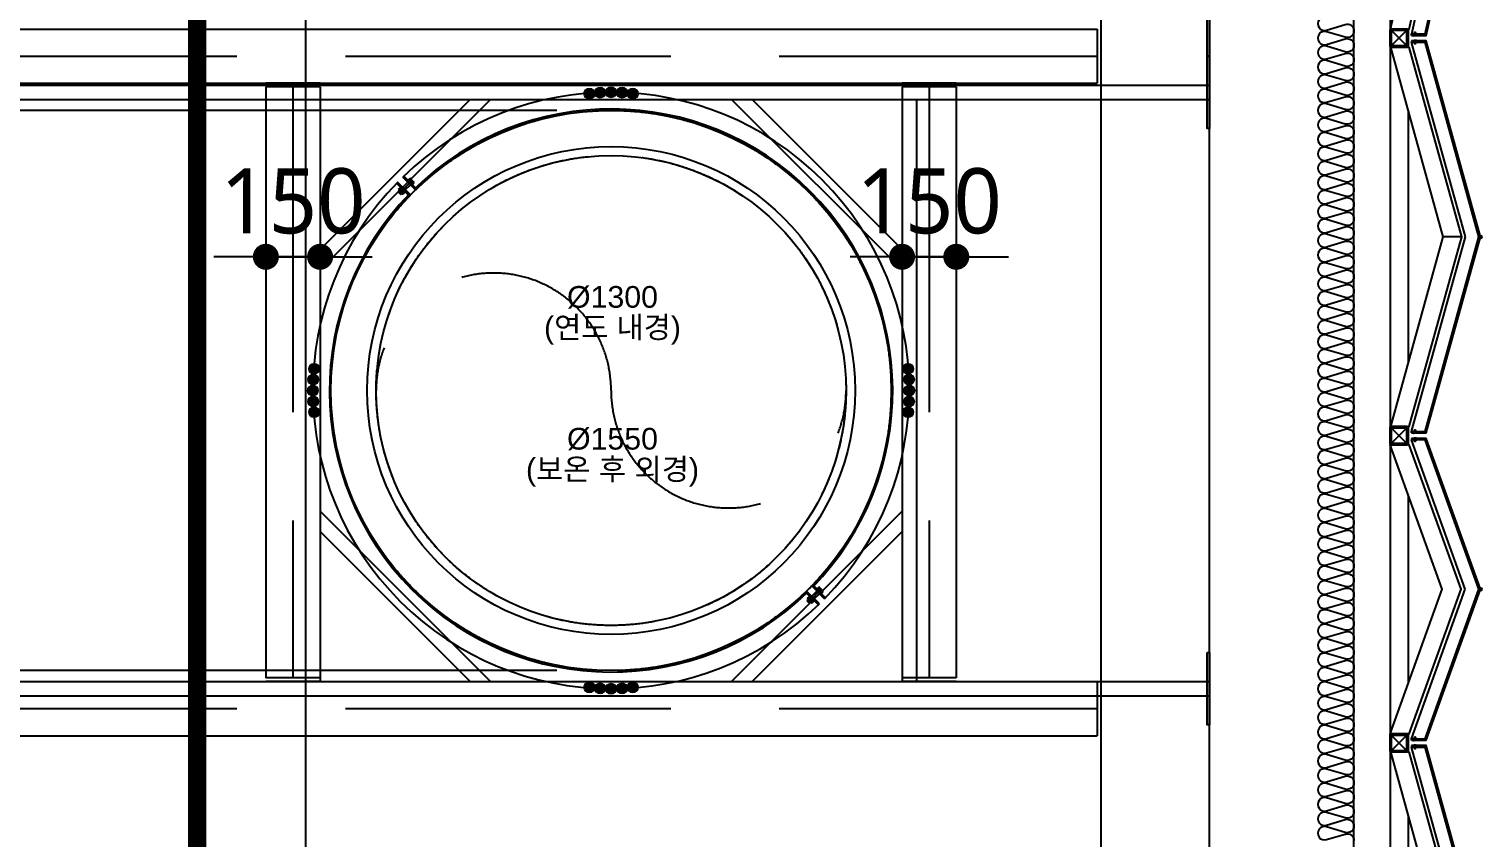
# Model space of a CAD drawing. Header units: millimetres. Extents: x -95754 to 177808, y 34455 to 149960.
# Drawn here: x 173788 to 177808, y 130792 to 133030 of the extents above; entities that cross this region are included whole.
import ezdxf

# ---------------------------------------------------------------- set-up
doc = ezdxf.new("R2010")
doc.units = ezdxf.units.MM
doc.header["$LTSCALE"] = 300
for name, pattern in [('H1', [1.5, 1, -0.5]), ('HID', [2.8, 1.8, -1]), ('PASUN2', [3, 2, -1]), ('xs-1f_plan$0$HID', [4, 3, -1])]:
    doc.linetypes.add(name, pattern=pattern)
doc.layers.get('Defpoints').update_dxf_attribs({"color": 151})
for name, color, linetype in [('6FIN', 6, 'Continuous'), ('A-ELE', 7, 'Continuous'), ('A-ETC-전기', 253, 'H1'), ('A-하지철물', 55, 'Continuous'), ('alucobond', 4, 'Continuous'), ('ISL', 251, 'Continuous'), ('mold', 4, 'Continuous'), ('S-STEEL', 7, 'Continuous'), ('SHEET', 6, 'Continuous'), ('xs-1f_plan$0$8', 8, 'Continuous'), ('xs-1f_plan$0$xref', 7, 'Continuous')]:
    doc.layers.add(name, color=color, linetype=linetype)
doc.layers.add('A-ETC-전기 NOPLOT', color=163, linetype='Continuous', plot=False)
doc.styles.add('Arial_10_2', font='arial.ttf', dxfattribs={"height": 120})
doc.styles.add('Gtx', font='')
doc.styles.add('xs-1f_plan$0$Gdim', font='malgun.ttf')
doc.styles.get('Gtx').set_extended_font_data('Dotum')
doc.dimstyles.new('Gdim300', dxfattribs={"dimscale": 300, "dimtxt": 3, "dimasz": 6, "dimexe": 1.5, "dimexo": 2, "dimgap": 1, "dimtad": 1, "dimdec": 0, "dimzin": 0, "dimdsep": 46, "dimlunit": 6, "dimtxsty": 'Gtx', "dimblk": 'DOTSMALL', "dimblk1": 'DOTSMALL', "dimblk2": 'DOTSMALL', "dimcen": 1.5, "dimdle": 1.5, "dimclrd": 1, "dimclre": 1, "dimclrt": 256, "dimazin": 0, "dimtfac": 1, "dimtdec": 0, "dimtix": 1, "dimtmove": 2, "dimatfit": 3, "dimldrblk": 'DOTSMALL', "dimfxl": 1, "dimtolj": 1, "dimtzin": 0, "dimlwd": -1, "dimlwe": -1, "dimarcsym": 0})
doc.dimstyles.new('xs-1f_plan$0$Gdim200', dxfattribs={"dimscale": 200, "dimtxt": 3, "dimasz": 1.2, "dimexe": 2, "dimexo": 3, "dimgap": 1, "dimtad": 1, "dimdsep": 46, "dimlunit": 6, "dimtxsty": 'xs-1f_plan$0$Gdim', "dimblk1": 'xs-1f_plan$0$_CIDOT', "dimblk2": 'xs-1f_plan$0$_CIDOT', "dimsah": 1, "dimcen": 2.5, "dimdle": 2, "dimclrd": 1, "dimclre": 1, "dimclrt": 3, "dimazin": 2, "dimtfac": 1, "dimtix": 1, "dimtmove": 2, "dimatfit": 3, "dimldrblk": 'xs-1f_plan$0$_CIDOT', "dimfxl": 2, "dimtolj": 1, "dimtzin": 0, "dimarcsym": 0})

# ---------------------------------------------------------------- blocks, each defined once
blk = doc.blocks.new('EX-1350')
at = {"layer": '6FIN', "elevation": 0}
for points in [[(3.2, 204.1), (46.8, 204.1, 0.414214), (50, 207.3), (50, 250.9, 0.414214), (46.8, 254.1), (3.2, 254.1, 0.414214), (0, 250.9), (0, 207.3, 0.414214)], [(1396.8, 204.1), (1353.2, 204.1, -0.414214), (1350, 207.3), (1350, 250.9, -0.414214), (1353.2, 254.1), (1396.8, 254.1, -0.414214), (1400, 250.9), (1400, 207.3, -0.414214)]]:
    blk.add_lwpolyline(points, format="xyb", close=True, dxfattribs=at)
at = {"layer": 'A-하지철물'}
for p, q in [((1350, 254.1), (50, 254.1)), ((1133.9, 204.1), (266.1, 204.1))]:
    blk.add_line(p, q, dxfattribs=at)
at = {"layer": 'A-하지철물', "elevation": 0}
for points in [[(49.7, 252.7), (700, 106.6), (1350.3, 252.7)], [(50, 254.1), (50, 201.4), (700, 55.3), (1350, 201.4), (1350, 254.1)]]:
    blk.add_lwpolyline(points, dxfattribs=at)
at = {"layer": 'A-하지철물'}
blk.add_circle((700, 4.1), 4.07, dxfattribs=at)
at = {"layer": 'alucobond', "color": 251, "linetype": 'HID', "ltscale": 10}
for p, q in [((30.2, 185.1), (41.5, 185.1)), ((31.5, 182.4), (31.5, 187.8)), ((31.5, 186.6), (39.5, 186.6)), ((31.5, 183.6), (39.5, 183.6)), ((32, 189.3), (32.5, 189.3)), ((32, 180.9), (32.5, 180.9)), ((32.5, 180.9), (32.5, 189.3)), ((38, 182.7), (38, 187.4)), ((39.5, 182.7), (39.5, 187.4)), ((1369.8, 185.1), (1358.5, 185.1)), ((1360.5, 182.7), (1360.5, 187.4)), ((1368.5, 186.6), (1360.5, 186.6)), ((1368.5, 183.6), (1360.5, 183.6)), ((1362, 182.7), (1362, 187.4)), ((1367.5, 180.9), (1367.5, 189.3)), ((1368, 189.3), (1367.5, 189.3)), ((1368, 180.9), (1367.5, 180.9)), ((1368.5, 182.4), (1368.5, 187.8))]:
    blk.add_line(p, q, dxfattribs=at)
at = {"layer": 'alucobond'}
for p, q in [((32.5, 195.1), (36.5, 195.1)), ((1367.5, 195.1), (1363.5, 195.1))]:
    blk.add_line(p, q, dxfattribs=at)
at = {"layer": 'alucobond', "color": 251, "linetype": 'HID', "ltscale": 10, "elevation": 0}
for points in [[(32, 189.3), (31.5, 187.8)], [(32, 180.9), (31.5, 182.4)], [(36.5, 194.2), (700, 45.1), (1363.5, 194.2)], [(1368, 189.3), (1368.5, 187.8)], [(1368, 180.9), (1368.5, 182.4)]]:
    blk.add_lwpolyline(points, dxfattribs=at)
at = {"layer": 'alucobond', "elevation": 0}
for points in [[(32.5, 195.1), (32.5, 154.1), (700, 4.1), (1367.5, 154.1), (1367.5, 195.1)], [(36.5, 195.1), (36.5, 157.3), (700, 8.2), (1363.5, 157.3), (1363.5, 195.1)]]:
    blk.add_lwpolyline(points, dxfattribs=at)
at = {"layer": 'alucobond', "color": 251, "linetype": 'HID', "ltscale": 10, "elevation": 0}
for points in [[(39.5, 186.6, -0.666667), (39.5, 183.6, -1.5)], [(1360.5, 186.6, 0.666667), (1360.5, 183.6, 1.5)]]:
    blk.add_lwpolyline(points, format="xyb", dxfattribs=at)
at = {"layer": 'alucobond', "color": 251, "linetype": 'HID', "ltscale": 10}
for centre, start, end in [((38.7, 187.4), 0, 180), ((38.7, 182.7), 180, 0), ((1361.3, 187.4), 0, 180), ((1361.3, 182.7), 180, 0)]:
    blk.add_arc(centre, 0.75, start, end, dxfattribs=at)
at = {"layer": 'mold', "color": 4, "elevation": 0}
for points in [[(25, 204.1), (25, 202.6)], [(1375, 204.1), (1375, 202.6)]]:
    blk.add_lwpolyline(points, dxfattribs=at)
at = {"layer": 'SHEET', "color": 8}
for p, q in [((46.8, 250.9), (3.2, 207.3)), ((3.2, 250.9), (46.8, 207.3)), ((1353.2, 250.9), (1396.8, 207.3)), ((1396.8, 250.9), (1353.2, 207.3))]:
    blk.add_line(p, q, dxfattribs=at)
at = {"layer": 'SHEET', "color": 8, "elevation": 0}
for points in [[(3.2, 207.3), (46.8, 207.3), (46.8, 250.9), (3.2, 250.9)], [(1396.8, 207.3), (1353.2, 207.3), (1353.2, 250.9), (1396.8, 250.9)]]:
    blk.add_lwpolyline(points, close=True, dxfattribs=at)
blk = doc.blocks.new('EX-1100')
at = {"layer": '6FIN', "elevation": 0}
for points in [[(3.2, 204.1), (46.8, 204.1, 0.414214), (50, 207.3), (50, 250.9, 0.414214), (46.8, 254.1), (3.2, 254.1, 0.414214), (0, 250.9), (0, 207.3, 0.414214)], [(1146.8, 204.1), (1103.2, 204.1, -0.414214), (1100, 207.3), (1100, 250.9, -0.414214), (1103.2, 254.1), (1146.8, 254.1, -0.414214), (1150, 250.9), (1150, 207.3, -0.414214)]]:
    blk.add_lwpolyline(points, format="xyb", close=True, dxfattribs=at)
at = {"layer": 'A-하지철물'}
for p, q in [((1100, 254.1), (50, 254.1)), ((923.1, 204.1), (226.9, 204.1)), ((575, 55.9), (575, 107.8))]:
    blk.add_line(p, q, dxfattribs=at)
at = {"layer": 'A-하지철물', "elevation": 0}
blk.add_lwpolyline([(1100, 201.1), (1100, 253), (575, 107.8), (50, 253), (50, 201.1), (575, 55.9)], close=True, dxfattribs=at)
at = {"layer": 'A-하지철물'}
blk.add_circle((575, 4.1), 4.07, dxfattribs=at)
at = {"layer": 'alucobond', "color": 251, "linetype": 'HID', "ltscale": 10}
for p, q in [((30.2, 185.1), (41.5, 185.1)), ((31.5, 182.4), (31.5, 187.8)), ((31.5, 186.6), (39.5, 186.6)), ((31.5, 183.6), (39.5, 183.6)), ((32, 189.3), (32.5, 189.3)), ((32, 180.9), (32.5, 180.9)), ((32.5, 180.9), (32.5, 189.3)), ((38, 182.7), (38, 187.4)), ((39.5, 182.7), (39.5, 187.4)), ((1119.8, 185.1), (1108.5, 185.1)), ((1110.5, 182.7), (1110.5, 187.4)), ((1118.5, 186.6), (1110.5, 186.6)), ((1118.5, 183.6), (1110.5, 183.6)), ((1112, 182.7), (1112, 187.4)), ((1117.5, 180.9), (1117.5, 189.3)), ((1118, 189.3), (1117.5, 189.3)), ((1118, 180.9), (1117.5, 180.9)), ((1118.5, 182.4), (1118.5, 187.8))]:
    blk.add_line(p, q, dxfattribs=at)
at = {"layer": 'alucobond'}
for p, q in [((32.5, 195.1), (36.5, 195.1)), ((1117.5, 195.1), (1113.5, 195.1))]:
    blk.add_line(p, q, dxfattribs=at)
at = {"layer": 'alucobond', "color": 251, "linetype": 'HID', "ltscale": 10, "elevation": 0}
for points in [[(32, 189.3), (31.5, 187.8)], [(32, 180.9), (31.5, 182.4)], [(36.5, 194.5), (575, 45.6), (1113.5, 194.5)], [(1118, 189.3), (1118.5, 187.8)], [(1118, 180.9), (1118.5, 182.4)]]:
    blk.add_lwpolyline(points, dxfattribs=at)
at = {"layer": 'alucobond', "elevation": 0}
for points in [[(32.5, 195.1), (32.5, 154.1), (575, 4.1), (1117.5, 154.1), (1117.5, 195.1)], [(36.5, 195.1), (36.5, 157.1), (575, 8.2), (1113.5, 157.1), (1113.5, 195.1)], [(1113.5, 195.1), (1113.5, 157.2)]]:
    blk.add_lwpolyline(points, dxfattribs=at)
at = {"layer": 'alucobond', "color": 251, "linetype": 'HID', "ltscale": 10, "elevation": 0}
for points in [[(39.5, 186.6, -0.666667), (39.5, 183.6, -1.5)], [(1110.5, 186.6, 0.666667), (1110.5, 183.6, 1.5)]]:
    blk.add_lwpolyline(points, format="xyb", dxfattribs=at)
at = {"layer": 'alucobond', "color": 251, "linetype": 'HID', "ltscale": 10}
for centre, start, end in [((38.7, 187.4), 0, 180), ((38.7, 182.7), 180, 0), ((1111.3, 187.4), 0, 180), ((1111.3, 182.7), 180, 0)]:
    blk.add_arc(centre, 0.75, start, end, dxfattribs=at)
at = {"layer": 'mold', "color": 4, "elevation": 0}
for points in [[(25, 204.1), (25, 202.6)], [(1125, 204.1), (1125, 202.6)]]:
    blk.add_lwpolyline(points, dxfattribs=at)
at = {"layer": 'SHEET', "color": 8}
for p, q in [((46.8, 250.9), (3.2, 207.3)), ((3.2, 250.9), (46.8, 207.3)), ((1103.2, 250.9), (1146.8, 207.3)), ((1146.8, 250.9), (1103.2, 207.3))]:
    blk.add_line(p, q, dxfattribs=at)
at = {"layer": 'SHEET', "color": 8, "elevation": 0}
for points in [[(3.2, 207.3), (46.8, 207.3), (46.8, 250.9), (3.2, 250.9)], [(1146.8, 207.3), (1103.2, 207.3), (1103.2, 250.9), (1146.8, 250.9)]]:
    blk.add_lwpolyline(points, close=True, dxfattribs=at)
blk = doc.blocks.new('EX-850-1')
at = {"layer": '6FIN', "elevation": 0}
for points in [[(3.2, 204.1), (46.8, 204.1, 0.414214), (50, 207.3), (50, 250.9, 0.414214), (46.8, 254.1), (3.2, 254.1, 0.414214), (0, 250.9), (0, 207.3, 0.414214)], [(896.8, 204.1), (853.2, 204.1, -0.414214), (850, 207.3), (850, 250.9, -0.414214), (853.2, 254.1), (896.8, 254.1, -0.414214), (900, 250.9), (900, 207.3, -0.414214)]]:
    blk.add_lwpolyline(points, format="xyb", close=True, dxfattribs=at)
at = {"layer": 'A-하지철물'}
for p, q in [((850, 254.1), (50, 254.1)), ((710.9, 204.1), (189.1, 204.1))]:
    blk.add_line(p, q, dxfattribs=at)
at = {"layer": 'A-하지철물', "elevation": 0}
for points in [[(49.9, 254.1), (450, 110.3), (850.1, 254.1)], [(50, 204.1), (50, 200.9), (450, 57.2), (850, 200.9), (850, 204.1)]]:
    blk.add_lwpolyline(points, dxfattribs=at)
at = {"layer": 'A-하지철물'}
blk.add_circle((450, 4.1), 4.07, dxfattribs=at)
at = {"layer": 'alucobond', "color": 251, "linetype": 'HID', "ltscale": 10}
for p, q in [((30.2, 185.1), (41.5, 185.1)), ((31.5, 182.4), (31.5, 187.8)), ((31.5, 186.6), (39.5, 186.6)), ((31.5, 183.6), (39.5, 183.6)), ((32, 189.3), (32.5, 189.3)), ((32, 180.9), (32.5, 180.9)), ((32.5, 180.9), (32.5, 189.3)), ((38, 182.7), (38, 187.4)), ((39.5, 182.7), (39.5, 187.4)), ((869.8, 185.1), (858.5, 185.1)), ((860.5, 182.7), (860.5, 187.4)), ((868.5, 186.6), (860.5, 186.6)), ((868.5, 183.6), (860.5, 183.6)), ((862, 182.7), (862, 187.4)), ((867.5, 180.9), (867.5, 189.3)), ((868, 189.3), (867.5, 189.3)), ((868, 180.9), (867.5, 180.9)), ((868.5, 182.4), (868.5, 187.8))]:
    blk.add_line(p, q, dxfattribs=at)
at = {"layer": 'alucobond'}
for p, q in [((32.5, 195.1), (36.5, 195.1)), ((867.5, 195.1), (863.5, 195.1))]:
    blk.add_line(p, q, dxfattribs=at)
at = {"layer": 'alucobond', "color": 251, "linetype": 'HID', "ltscale": 10}
for points in [[(32, 189.3), (31.5, 187.8)], [(32, 180.9), (31.5, 182.4)], [(868, 189.3), (868.5, 187.8)], [(868, 180.9), (868.5, 182.4)]]:
    blk.add_lwpolyline(points, dxfattribs=at)
at = {"layer": 'alucobond', "elevation": 0}
for points in [[(32.5, 195.1), (32.5, 154.1), (450, 4.1), (867.5, 154.1), (867.5, 195.1)], [(36.5, 195.1), (36.5, 156.9), (450, 8.3), (863.5, 156.9), (863.5, 195.1)]]:
    blk.add_lwpolyline(points, dxfattribs=at)
at = {"layer": 'alucobond', "color": 251, "linetype": 'HID', "ltscale": 10, "elevation": 0}
blk.add_lwpolyline([(36.5, 195.1), (450, 46.6), (863.5, 195.1)], dxfattribs=at)
at = {"layer": 'alucobond', "color": 251, "linetype": 'HID', "ltscale": 10}
for points in [[(39.5, 186.6, -0.666667), (39.5, 183.6, -1.5)], [(860.5, 186.6, 0.666667), (860.5, 183.6, 1.5)]]:
    blk.add_lwpolyline(points, format="xyb", dxfattribs=at)
for centre, start, end in [((38.7, 187.4), 0, 180), ((38.7, 182.7), 180, 0), ((861.3, 187.4), 0, 180), ((861.3, 182.7), 180, 0)]:
    blk.add_arc(centre, 0.75, start, end, dxfattribs=at)
at = {"layer": 'mold', "color": 4}
for points in [[(25, 204.1), (25, 202.6)], [(875, 204.1), (875, 202.6)]]:
    blk.add_lwpolyline(points, dxfattribs=at)
at = {"layer": 'SHEET', "color": 8}
for p, q in [((46.8, 250.9), (3.2, 207.3)), ((3.2, 250.9), (46.8, 207.3)), ((853.2, 250.9), (896.8, 207.3)), ((896.8, 250.9), (853.2, 207.3))]:
    blk.add_line(p, q, dxfattribs=at)
at = {"layer": 'SHEET', "color": 8, "elevation": 0}
for points in [[(3.2, 207.3), (46.8, 207.3), (46.8, 250.9), (3.2, 250.9)], [(896.8, 207.3), (853.2, 207.3), (853.2, 250.9), (896.8, 250.9)]]:
    blk.add_lwpolyline(points, close=True, dxfattribs=at)
blk = doc.blocks.new('_DotSmall')
at = {"color": 0, "linetype": 'ByBlock', "const_width": 0.5}
blk.add_lwpolyline([(-0.0625, 0, 1), (0.0625, 0, 1)], format="xyb", close=True, dxfattribs=at)
blk = doc.blocks.new('*D2641')
at = {"layer": 'A-ETC-전기 NOPLOT', "color": 1, "transparency": 16777216}
for p, q in [((1207609.4, -81613.9), (1207609.4, -81463.9)), ((1209533.1, -81613.9), (1207459.4, -81613.9)), ((1207609.4, -81613.9), (1207609.4, -81913.9)), ((1209533.1, -81913.9), (1207459.4, -81913.9)), ((1207609.4, -81913.9), (1207609.4, -82063.9))]:
    blk.add_line(p, q, dxfattribs=at)
at = {"layer": 'Defpoints', "color": 0, "transparency": 16777216}
for p in [(1209683.1, -81613.9), (1207609.4, -81913.9), (1209683.1, -81913.9)]:
    blk.add_point(p, dxfattribs=at)
at = {"layer": 'A-ETC-전기 NOPLOT', "color": 1, "transparency": 16777216, "xscale": 150, "yscale": 150, "zscale": 150}
for p, rotation in [((1207609.4, -81613.9), 270), ((1207609.4, -81913.9), 90)]:
    blk.add_blockref('_DotSmall', p, dxfattribs=dict(at, rotation=rotation))
at = {"layer": 'A-ETC-전기 NOPLOT', "transparency": 16777216, "insert": (1207459.3, -81763.9), "char_height": 150, "attachment_point": 5, "rotation": 90, "style": 'Gtx'}
blk.add_mtext('\\A1;300', dxfattribs=at)
blk = doc.blocks.new('*D2642')
at = {"layer": 'A-ETC-전기 NOPLOT', "color": 1, "transparency": 16777216}
for p, q in [((1207609.4, -83313.9), (1207609.4, -84413.9)), ((1209533.1, -83463.9), (1207459.4, -83463.9)), ((1209533.1, -84263.9), (1207459.4, -84263.9))]:
    blk.add_line(p, q, dxfattribs=at)
at = {"layer": 'Defpoints', "color": 0, "transparency": 16777216}
for p in [(1209683.1, -83463.9), (1207609.4, -84263.9), (1209683.1, -84263.9)]:
    blk.add_point(p, dxfattribs=at)
at = {"layer": 'A-ETC-전기 NOPLOT', "color": 1, "transparency": 16777216, "xscale": 150, "yscale": 150, "zscale": 150}
for p, rotation in [((1207609.4, -83463.9), 90), ((1207609.4, -84263.9), 270)]:
    blk.add_blockref('_DotSmall', p, dxfattribs=dict(at, rotation=rotation))
at = {"layer": 'A-ETC-전기 NOPLOT', "transparency": 16777216, "insert": (1207459.3, -83863.9), "char_height": 150, "attachment_point": 5, "rotation": 90, "style": 'Gtx'}
blk.add_mtext('\\A1;800', dxfattribs=at)
blk = doc.blocks.new('xs-1f_plan$0$_CIDOT')
at = {"color": 0, "linetype": 'ByBlock'}
blk.add_line((2, 0), (-1, 0), dxfattribs=at)
at = {"color": 0, "linetype": 'ByBlock', "const_width": 0.5}
blk.add_lwpolyline([(-0.25, 0, 1), (0.25, 0, 1)], format="xyb", close=True, dxfattribs=at)
blk = doc.blocks.new('*D2357')
at = {"layer": 'Defpoints', "color": 155, "lineweight": -2, "transparency": 16777216}
for p, q in [((-2538.8, 297), (-2538.8, 369)), ((-2838.8, 225), (-2418.8, 225)), ((-2538.8, 75), (-2538.8, 225)), ((-2838.8, 75), (-2418.8, 75)), ((-2538.8, 3), (-2538.8, -69))]:
    blk.add_line(p, q, dxfattribs=at)
at = {"layer": 'Defpoints', "color": 0, "transparency": 16777216}
for p in [(-3018.8, 225), (-2538.8, 225), (-3018.8, 75)]:
    blk.add_point(p, dxfattribs=at)
at = {"layer": 'Defpoints', "color": 155, "lineweight": -2, "transparency": 16777216, "xscale": 71.99999999999994, "yscale": 71.99999999999994, "zscale": 71.99999999999994}
for p, rotation in [((-2538.8, 225), 270), ((-2538.8, 75), 90)]:
    blk.add_blockref('xs-1f_plan$0$_CIDOT', p, dxfattribs=dict(at, rotation=rotation))
at = {"layer": 'Defpoints', "color": 155, "transparency": 16777216, "insert": (-2692.3, 150), "char_height": 180, "attachment_point": 5, "rotation": 90, "style": 'xs-1f_plan$0$Gdim'}
blk.add_mtext('\\A1;150', dxfattribs=at)
blk = doc.blocks.new('*U2356')
at = {"layer": 'Defpoints', "ltscale": 4}
for p, q in [((-3018.848, 225), (-3018.848, 75)), ((-1363.848, 225), (-1363.848, 75))]:
    blk.add_line(p, q, dxfattribs=at)
at = {"layer": 'xs-1f_plan$0$8', "color": 4, "ltscale": 4}
for p, q in [((-3008.848, 225), (-1373.848, 225)), ((-3008.848, 75), (-1373.848, 75))]:
    blk.add_line(p, q, dxfattribs=at)
at = {"layer": 'xs-1f_plan$0$8', "ltscale": 4}
for p, q in [((-3008.848, 225), (-3008.848, 75)), ((-1373.848, 225), (-1373.848, 75))]:
    blk.add_line(p, q, dxfattribs=at)
at = {"layer": 'xs-1f_plan$0$8', "linetype": 'xs-1f_plan$0$HID'}
blk.add_line((-3008.848, 150), (-1373.848, 150), dxfattribs=at)
at = {"layer": 'Defpoints'}
dim = blk.add_linear_dim(base=(-2538.848, 225), p1=(-3018.848, 75), p2=(-3018.848, 225), angle=90, dimstyle='xs-1f_plan$0$Gdim200', override={"dimscale": 60, "dimzin": 8, "dimclrd": 155, "dimclre": 155, "dimclrt": 155}, dxfattribs=at)
dim.commit()
dim.dimension.update_dxf_attribs({"geometry": '*D2357', "text_midpoint": (-2692.334, 150)})
blk = doc.blocks.new('연도01')
at = {"layer": 'A-ETC-전기 NOPLOT', "lineweight": 5}
h = blk.add_hatch(color=256, dxfattribs=at)
edge = h.paths.add_edge_path()
edge.add_arc((1209623.027, -81867.362), 15, 270, 630)
h = blk.add_hatch(color=256, dxfattribs=at)
edge = h.paths.add_edge_path()
edge.add_arc((1209652.735, -81864.793), 15, 270, 630)
h = blk.add_hatch(color=256, dxfattribs=at)
edge = h.paths.add_edge_path()
edge.add_arc((1209683.083, -81863.916), 15, 270, 630)
h = blk.add_hatch(color=256, dxfattribs=at)
edge = h.paths.add_edge_path()
edge.add_arc((1209713.431, -81864.793), 15, -90, 270, ccw=False)
h = blk.add_hatch(color=256, dxfattribs=at)
edge = h.paths.add_edge_path()
edge.add_arc((1209743.139, -81867.362), 15, -90, 270, ccw=False)
h = blk.add_hatch(color=256, dxfattribs=at)
edge = h.paths.add_edge_path()
edge.add_arc((1208861.529, -82628.859), 15, 0, 360, ccw=False)
h = blk.add_hatch(color=256, dxfattribs=at)
edge = h.paths.add_edge_path()
edge.add_arc((1210504.637, -82628.859), 15, 180, 540)
h = blk.add_hatch(color=256, dxfattribs=at)
edge = h.paths.add_edge_path()
edge.add_arc((1208858.083, -82688.916), 15, 0, 360, ccw=False)
h = blk.add_hatch(color=256, dxfattribs=at)
edge = h.paths.add_edge_path()
edge.add_arc((1208858.961, -82658.568), 15, 0, 360, ccw=False)
h = blk.add_hatch(color=256, dxfattribs=at)
edge = h.paths.add_edge_path()
edge.add_arc((1210507.205, -82658.568), 15, 180, 540)
h = blk.add_hatch(color=256, dxfattribs=at)
edge = h.paths.add_edge_path()
edge.add_arc((1210508.083, -82688.916), 15, 180, 540)
h = blk.add_hatch(color=256, dxfattribs=at)
edge = h.paths.add_edge_path()
edge.add_arc((1208858.961, -82719.263), 15, 0, 360)
h = blk.add_hatch(color=256, dxfattribs=at)
edge = h.paths.add_edge_path()
edge.add_arc((1210507.205, -82719.263), 15, -180, 180, ccw=False)
h = blk.add_hatch(color=256, dxfattribs=at)
edge = h.paths.add_edge_path()
edge.add_arc((1208861.529, -82748.972), 15, 0, 360)
h = blk.add_hatch(color=256, dxfattribs=at)
edge = h.paths.add_edge_path()
edge.add_arc((1210504.637, -82748.972), 15, -180, 180, ccw=False)
h = blk.add_hatch(color=256, dxfattribs=at)
edge = h.paths.add_edge_path()
edge.add_arc((1209623.027, -83510.469), 15, -270, 90, ccw=False)
h = blk.add_hatch(color=256, dxfattribs=at)
edge = h.paths.add_edge_path()
edge.add_arc((1209652.735, -83513.038), 15, -270, 90, ccw=False)
h = blk.add_hatch(color=256, dxfattribs=at)
edge = h.paths.add_edge_path()
edge.add_arc((1209683.083, -83513.916), 15, -270, 90, ccw=False)
h = blk.add_hatch(color=256, dxfattribs=at)
edge = h.paths.add_edge_path()
edge.add_arc((1209713.431, -83513.038), 15, 90, 450)
h = blk.add_hatch(color=256, dxfattribs=at)
edge = h.paths.add_edge_path()
edge.add_arc((1209743.139, -83510.469), 15, 90, 450)
at = {"layer": 'A-ELE', "elevation": 0}
blk.add_lwpolyline([(1211038.083, -79713.916), (1211038.083, -86113.916)], dxfattribs=at)
at = {"layer": 'A-ETC-전기'}
for radius in [775, 650]:
    blk.add_circle((1209683.083, -82688.916), radius, dxfattribs=at)
at = {"layer": 'A-ETC-전기 NOPLOT'}
for p, q in [((1208838.083, -79713.916), (1208838.083, -86113.916)), ((1205338.082, -81843.916), (1211338.083, -81843.916)), ((1205338.082, -81883.916), (1211338.083, -81883.916)), ((1208838.083, -81883.916), (1208838.083, -83493.916)), ((1208878.083, -81883.916), (1208878.083, -83493.916)), ((1208878.083, -82355.474), (1209349.641, -81883.916)), ((1208878.083, -82298.905), (1209293.073, -81883.916)), ((1210488.083, -82355.474), (1210016.525, -81883.916)), ((1210488.083, -82298.905), (1210073.093, -81883.916)), ((1210488.083, -81883.916), (1210488.083, -83493.916)), ((1210528.083, -81883.916), (1210528.083, -83493.916)), ((1209133.178, -82107.455), (1209097.777, -82142.856)), ((1209142.192, -82133.882), (1209106.791, -82098.481)), ((1209142.192, -82133.882), (1209106.791, -82098.481)), ((1209126.266, -82102.135), (1209122.244, -82106.156)), ((1209122.244, -82106.156), (1209134.477, -82118.389)), ((1209124.825, -82108.737), (1209123.764, -82109.798)), ((1209125.302, -82109.214), (1209129.324, -82105.193)), ((1209128.369, -82103.089), (1209137.544, -82112.264)), ((1209128.05, -82148.024), (1209092.649, -82112.623)), ((1209128.05, -82148.024), (1209092.649, -82112.623)), ((1209097.248, -82136.314), (1209094.595, -82138.967)), ((1209097.955, -82137.021), (1209094.595, -82140.381)), ((1209094.595, -82138.967), (1209094.595, -82140.381)), ((1209094.595, -82138.967), (1209101.666, -82146.038)), ((1209094.595, -82140.381), (1209100.252, -82146.038)), ((1209095.374, -82133.026), (1209100.324, -82128.077)), ((1209096.196, -82135.263), (1209105.371, -82144.437)), ((1209098.432, -82136.085), (1209103.382, -82131.135)), ((1209103.612, -82142.678), (1209100.252, -82146.038)), ((1209100.252, -82146.038), (1209101.666, -82146.038)), ((1209100.324, -82128.077), (1209112.557, -82140.309)), ((1209101.666, -82146.038), (1209104.319, -82143.385)), ((1209103.965, -82129.597), (1209102.905, -82130.657)), ((1209104.549, -82142.201), (1209109.498, -82137.251)), ((1209120.936, -82112.626), (1209106.794, -82126.768)), ((1209112.557, -82140.309), (1209107.607, -82145.259)), ((1209109.976, -82137.729), (1209111.036, -82136.668)), ((1209113.865, -82133.839), (1209128.007, -82119.697)), ((1209130.835, -82116.869), (1209131.896, -82115.808)), ((1209131.419, -82115.331), (1209135.44, -82111.309)), ((1209134.477, -82118.389), (1209138.499, -82114.368)), ((1208878.083, -83022.357), (1209349.641, -83493.916)), ((1210488.083, -83022.357), (1210016.525, -83493.916)), ((1208878.083, -83078.926), (1209293.073, -83493.916)), ((1210488.083, -83078.926), (1210073.093, -83493.916)), ((1210273.517, -83265.208), (1210238.116, -83229.807)), ((1210257.591, -83233.46), (1210253.569, -83237.481)), ((1210256.627, -83240.54), (1210260.649, -83236.518)), ((1210259.695, -83234.414), (1210268.869, -83243.589)), ((1210259.375, -83279.35), (1210223.974, -83243.949)), ((1210228.573, -83267.64), (1210225.92, -83270.292)), ((1210229.28, -83268.347), (1210225.92, -83271.707)), ((1210225.92, -83270.292), (1210225.92, -83271.707)), ((1210225.92, -83270.292), (1210232.991, -83277.364)), ((1210225.92, -83271.707), (1210231.577, -83277.364)), ((1210226.699, -83264.352), (1210231.649, -83259.402)), ((1210227.521, -83266.588), (1210236.696, -83275.762)), ((1210264.503, -83238.78), (1210229.102, -83274.182)), ((1210229.757, -83267.41), (1210234.707, -83262.46)), ((1210234.937, -83274.004), (1210231.577, -83277.364)), ((1210231.649, -83259.402), (1210243.882, -83271.635)), ((1210232.991, -83277.364), (1210235.644, -83274.711)), ((1210235.291, -83260.922), (1210234.23, -83261.983)), ((1210235.874, -83273.526), (1210240.824, -83268.576)), ((1210252.261, -83243.951), (1210238.119, -83258.094)), ((1210243.882, -83271.635), (1210238.932, -83276.584)), ((1210241.301, -83269.054), (1210242.362, -83267.993)), ((1210245.19, -83265.165), (1210259.332, -83251.023)), ((1210253.569, -83237.481), (1210265.802, -83249.714)), ((1210256.15, -83240.062), (1210255.09, -83241.123)), ((1210262.161, -83248.194), (1210263.221, -83247.133)), ((1210262.744, -83246.656), (1210266.766, -83242.635)), ((1210265.802, -83249.714), (1210269.824, -83245.693)), ((1210231.577, -83277.364), (1210232.991, -83277.364)), ((1205338.082, -83493.916), (1211338.083, -83493.916)), ((1205338.082, -83533.916), (1211338.083, -83533.916))]:
    blk.add_line(p, q, dxfattribs=at)
at = {"layer": 'A-ETC-전기 NOPLOT', "linetype": 'ByBlock'}
for p, q in [((1209142.149, -82133.839), (1209106.794, -82098.484)), ((1209144.977, -82131.011), (1209109.622, -82095.656)), ((1209125.178, -82150.81), (1209089.823, -82115.455)), ((1209128.007, -82147.982), (1209092.59, -82112.565)), ((1210273.474, -83265.165), (1210238.119, -83229.809)), ((1210276.303, -83262.336), (1210240.947, -83226.981)), ((1210256.504, -83282.135), (1210221.148, -83246.78)), ((1210259.332, -83279.307), (1210223.915, -83243.89))]:
    blk.add_line(p, q, dxfattribs=at)
at = {"layer": 'A-ETC-전기 NOPLOT', "const_width": 50, "elevation": 0, "flags": 128}
blk.add_lwpolyline([(1208538.083, -79713.916), (1208538.083, -86113.916)], dxfattribs=at)
at = {"layer": 'A-ETC-전기 NOPLOT', "elevation": 0}
blk.add_lwpolyline([(1205338.083, -79713.916), (1205338.083, -86113.916), (1211338.083, -86113.916), (1211338.083, -79713.916)], close=True, dxfattribs=at)
at = {"layer": 'A-ETC-전기 NOPLOT'}
for points in [[(1211332.083, -81563.916), (1211338.083, -81563.916), (1211338.083, -81763.916), (1211332.083, -81763.916)], [(1211332.083, -81763.916), (1211338.083, -81763.916), (1211338.083, -81963.916), (1211332.083, -81963.916)], [(1211332.083, -83413.916), (1211338.083, -83413.916), (1211338.083, -83613.916), (1211332.083, -83613.916)]]:
    blk.add_lwpolyline(points, close=True, dxfattribs=at)
at = {"layer": 'A-ETC-전기 NOPLOT', "lineweight": 5}
for centre in [(1209623.027, -81867.362), (1209652.735, -81864.793), (1209683.083, -81863.916), (1209713.431, -81864.793), (1209743.139, -81867.362), (1208861.529, -82628.859), (1210504.637, -82628.859), (1208858.083, -82688.916), (1208858.961, -82658.568), (1210507.205, -82658.568), (1210508.083, -82688.916), (1208858.961, -82719.263), (1210507.205, -82719.263), (1208861.529, -82748.972), (1210504.637, -82748.972), (1209623.027, -83510.469), (1209652.735, -83513.038), (1209683.083, -83513.916), (1209713.431, -83513.038), (1209743.139, -83510.469)]:
    blk.add_circle(centre, 15, dxfattribs=at)
at = {"layer": 'A-ETC-전기 NOPLOT'}
for radius in [775, 675, 675, 650]:
    blk.add_circle((1209683.083, -82688.916), radius, dxfattribs=at)
for centre, radius, start, end in [((1209683.083, -82688.916), 825, 315.694511, 134.305489), ((1209683.083, -82688.916), 779, 315.735524, 134.264476), ((1209126.047, -82105.411), 3.284, 3.815337, 86.184663), ((1209124.53, -82116.103), 11.917, 23.720699, 66.279301), ((1209683.083, -82688.916), 825, 135.694511, 314.305489), ((1209683.083, -82688.916), 779, 135.735524, 314.264476), ((1209098.203, -82133.256), 2.838, 175.365738, 274.634262), ((1209107.75, -82132.883), 9.853, 198.962395, 251.037605), ((1209107.378, -82142.43), 2.838, 175.365738, 274.634262), ((1209135.222, -82114.586), 3.284, 3.815337, 86.184663), ((1210257.372, -83236.737), 3.284, 3.815337, 86.184663), ((1210255.855, -83247.429), 11.917, 23.720699, 66.279301), ((1210229.528, -83264.581), 2.838, 175.365738, 274.634262), ((1210239.076, -83264.208), 9.853, 198.962395, 251.037605), ((1210238.703, -83273.756), 2.838, 175.365738, 274.634262), ((1210266.547, -83245.911), 3.284, 3.815337, 86.184663)]:
    blk.add_arc(centre, radius, start, end, dxfattribs=at)
at = {"layer": 'A-ETC-전기 NOPLOT', "linetype": 'PASUN2'}
for centre, start, end in [((1209358.083, -82688.916), 0, 180), ((1210008.083, -82688.916), 180, 0)]:
    blk.add_arc(centre, 325, start, end, dxfattribs=at)
at = {"layer": 'S-STEEL', "ltscale": 4}
for p, q in [((1205348.082, -81688.916), (1211028.083, -81688.916)), ((1211028.083, -81688.916), (1211028.083, -81838.916)), ((1205348.082, -81838.916), (1211028.083, -81838.916)), ((1205348.082, -83493.916), (1211028.083, -83493.916)), ((1211028.083, -83493.916), (1211028.083, -83643.916)), ((1205348.082, -83643.916), (1211028.083, -83643.916))]:
    blk.add_line(p, q, dxfattribs=at)
at = {"layer": 'S-STEEL', "color": 253, "ltscale": 4}
for p, q in [((1211038.083, -81688.916), (1211038.083, -81838.916)), ((1211038.083, -83493.916), (1211038.083, -83643.916))]:
    blk.add_line(p, q, dxfattribs=at)
at = {"layer": 'S-STEEL', "color": 253, "linetype": 'xs-1f_plan$0$HID'}
for p, q in [((1205348.082, -81763.916), (1211028.083, -81763.916)), ((1205348.082, -83568.916), (1211028.083, -83568.916))]:
    blk.add_line(p, q, dxfattribs=at)
at = {"layer": 'xs-1f_plan$0$xref', "rotation": 270}
for p in [(1208653.083, -84857.764), (1210413.083, -84857.764)]:
    blk.add_blockref('*U2356', p, dxfattribs=at)
at = {"layer": 'A-ETC-전기 NOPLOT', "char_height": 60, "attachment_point": 5, "style": 'Arial_10_2'}
for s, insert in [('\\A1;%%c1300', (1209686.94, -82431.057)), ('\\A1;({\\f굴림|c129|p50;연도 내경})', (1209686.94, -82523.09)), ('\\A1;%%c1550', (1209686.94, -82823.5)), ('\\A1;({\\fGulim|c129|p50;보온} {\\fGulim|c129|p50;후} {\\fGulim|c129|p50;외경})', (1209686.94, -82915.533))]:
    blk.add_mtext(s, dxfattribs=dict(at, insert=insert))
at = {"layer": 'A-ETC-전기 NOPLOT'}
for base, p1, p2, picture, middle in [((1207609.429, -81913.916), (1209683.083, -81613.916), (1209683.083, -81913.916), '*D2641', (1207459.327, -81763.916)), ((1207609.429, -84263.916), (1209683.083, -83463.916), (1209683.083, -84263.916), '*D2642', (1207459.327, -83863.916))]:
    dim = blk.add_linear_dim(base=base, p1=p1, p2=p2, angle=90, dimstyle='Gdim300', override={"dimtxt": 0.5, "dimasz": 0.5, "dimexe": 0.5, "dimexo": 0.5, "dimgap": 0.25, "dimdle": 0.5}, dxfattribs=at)
    dim.commit()
    dim.dimension.update_dxf_attribs({"geometry": picture, "text_midpoint": middle})

msp = doc.modelspace()

# ---------------------------------------------------------------- linework, layer by layer
at = {"layer": 'A-ETC-전기 NOPLOT', "elevation": 0}
msp.add_lwpolyline([(171053.6, 135005), (171053.6, 128605), (177053.6, 128605), (177053.6, 135005)], close=True, dxfattribs=at)
at = {"layer": 'A-ETC-전기 NOPLOT'}
for points in [[(177047.6, 133155), (177053.6, 133155), (177053.6, 132955), (177047.6, 132955)], [(177047.6, 132955), (177053.6, 132955), (177053.6, 132755), (177047.6, 132755)], [(177047.6, 131305), (177053.6, 131305), (177053.6, 131105), (177047.6, 131105)]]:
    msp.add_lwpolyline(points, close=True, dxfattribs=at)
at = {"layer": 'ISL', "elevation": 0}
msp.add_lwpolyline([(170653.6, 107105), (177453.6, 107105), (177453.6, 135425), (177353.6, 135425)], dxfattribs=at)
msp.add_lwpolyline([(177377.8, 133062.7, 1.372593), (177377.8, 133027.3), (177429.3, 133042.7, -0.509267), (177453.6, 133025, -0.509267), (177429.3, 133007.3), (177377.8, 133022.7, 1.372593), (177377.8, 132987.3), (177429.3, 133002.7, -0.509267), (177453.6, 132985, -0.509267), (177429.3, 132967.3), (177377.8, 132982.7, 1.372593), (177377.8, 132947.3), (177429.3, 132962.7, -0.509267), (177453.6, 132945, -0.509267), (177429.3, 132927.3), (177377.8, 132942.7, 1.372593), (177377.8, 132907.3), (177429.3, 132922.7, -0.509267), (177453.6, 132905, -0.509267), (177429.3, 132887.3), (177377.8, 132902.7, 1.372593), (177377.8, 132867.3), (177429.3, 132882.7, -0.509267), (177453.6, 132865, -0.509267), (177429.3, 132847.3), (177377.8, 132862.7, 1.372593), (177377.8, 132827.3), (177429.3, 132842.7, -0.509267), (177453.6, 132825, -0.509267), (177429.3, 132807.3), (177377.8, 132822.7, 1.372593), (177377.8, 132787.3), (177429.3, 132802.7, -0.509267), (177453.6, 132785, -0.509267), (177429.3, 132767.3), (177377.8, 132782.7, 1.372593), (177377.8, 132747.3), (177429.3, 132762.7, -0.509267), (177453.6, 132745, -0.509267), (177429.3, 132727.3), (177377.8, 132742.7, 1.372593), (177377.8, 132707.3), (177429.3, 132722.7, -0.509267), (177453.6, 132705, -0.509267), (177429.3, 132687.3), (177377.8, 132702.7, 1.372593), (177377.8, 132667.3), (177429.3, 132682.7, -0.509267), (177453.6, 132665, -0.509267), (177429.3, 132647.3), (177377.8, 132662.7, 1.372593), (177377.8, 132627.3), (177429.3, 132642.7, -0.509267), (177453.6, 132625, -0.509267), (177429.3, 132607.3), (177377.8, 132622.7, 1.372593), (177377.8, 132587.3), (177429.3, 132602.7, -0.509267), (177453.6, 132585, -0.509267), (177429.3, 132567.3), (177377.8, 132582.7, 1.372593), (177377.8, 132547.3), (177429.3, 132562.7, -0.509267), (177453.6, 132545, -0.509267), (177429.3, 132527.3), (177377.8, 132542.7, 1.372593), (177377.8, 132507.3), (177429.3, 132522.7, -0.509267), (177453.6, 132505, -0.509267), (177429.3, 132487.3), (177377.8, 132502.7, 1.372593), (177377.8, 132467.3), (177429.3, 132482.7, -0.509267), (177453.6, 132465, -0.509267), (177429.3, 132447.3), (177377.8, 132462.7, 1.372593), (177377.8, 132427.3), (177429.3, 132442.7, -0.509267), (177453.6, 132425, -0.509267), (177429.3, 132407.3), (177377.8, 132422.7, 1.372593), (177377.8, 132387.3), (177429.3, 132402.7, -0.509267), (177453.6, 132385, -0.509267), (177429.3, 132367.3), (177377.8, 132382.7, 1.372593), (177377.8, 132347.3), (177429.3, 132362.7, -0.509267), (177453.6, 132345, -0.509267), (177429.3, 132327.3), (177377.8, 132342.7, 1.372593), (177377.8, 132307.3), (177429.3, 132322.7, -0.509267), (177453.6, 132305, -0.509267), (177429.3, 132287.3), (177377.8, 132302.7, 1.372593), (177377.8, 132267.3), (177429.3, 132282.7, -0.509267), (177453.6, 132265, -0.509267), (177429.3, 132247.3), (177377.8, 132262.7, 1.372593), (177377.8, 132227.3), (177429.3, 132242.7, -0.509267), (177453.6, 132225, -0.509267), (177429.3, 132207.3), (177377.8, 132222.7, 1.372593), (177377.8, 132187.3), (177429.3, 132202.7, -0.509267), (177453.6, 132185, -0.509267), (177429.3, 132167.3), (177377.8, 132182.7, 1.372593), (177377.8, 132147.3), (177429.3, 132162.7, -0.509267), (177453.6, 132145, -0.509267), (177429.3, 132127.3), (177377.8, 132142.7, 1.372593), (177377.8, 132107.3), (177429.3, 132122.7, -0.509267), (177453.6, 132105, -0.509267), (177429.3, 132087.3), (177377.8, 132102.7, 1.372593), (177377.8, 132067.3), (177429.3, 132082.7, -0.509267), (177453.6, 132065, -0.509267), (177429.3, 132047.3), (177377.8, 132062.7, 1.372593), (177377.8, 132027.3), (177429.3, 132042.7, -0.509267), (177453.6, 132025, -0.509267), (177429.3, 132007.3), (177377.8, 132022.7, 1.372593), (177377.8, 131987.3), (177429.3, 132002.7, -0.509267), (177453.6, 131985, -0.509267), (177429.3, 131967.3), (177377.8, 131982.7, 1.372593), (177377.8, 131947.3), (177429.3, 131962.7, -0.509267), (177453.6, 131945, -0.509267), (177429.3, 131927.3), (177377.8, 131942.7, 1.372593), (177377.8, 131907.3), (177429.3, 131922.7, -0.509267), (177453.6, 131905, -0.509267), (177429.3, 131887.3), (177377.8, 131902.7, 1.372593), (177377.8, 131867.3), (177429.3, 131882.7, -0.509267), (177453.6, 131865, -0.509267), (177429.3, 131847.3), (177377.8, 131862.7, 1.372593), (177377.8, 131827.3), (177429.3, 131842.7, -0.509267), (177453.6, 131825, -0.509267), (177429.3, 131807.3), (177377.8, 131822.7, 1.372593), (177377.8, 131787.3), (177429.3, 131802.7, -0.509267), (177453.6, 131785, -0.509267), (177429.3, 131767.3), (177377.8, 131782.7, 1.372593), (177377.8, 131747.3), (177429.3, 131762.7, -0.509267), (177453.6, 131745, -0.509267), (177429.3, 131727.3), (177377.8, 131742.7, 1.372593), (177377.8, 131707.3), (177429.3, 131722.7, -0.509267), (177453.6, 131705, -0.509267), (177429.3, 131687.3), (177377.8, 131702.7, 1.372593), (177377.8, 131667.3), (177429.3, 131682.7, -0.509267), (177453.6, 131665, -0.509267), (177429.3, 131647.3), (177377.8, 131662.7, 1.372593), (177377.8, 131627.3), (177429.3, 131642.7, -0.509267), (177453.6, 131625, -0.509267), (177429.3, 131607.3), (177377.8, 131622.7, 1.372593), (177377.8, 131587.3), (177429.3, 131602.7, -0.509267), (177453.6, 131585, -0.509267), (177429.3, 131567.3), (177377.8, 131582.7, 1.372593), (177377.8, 131547.3), (177429.3, 131562.7, -0.509267), (177453.6, 131545, -0.509267), (177429.3, 131527.3), (177377.8, 131542.7, 1.372593), (177377.8, 131507.3), (177429.3, 131522.7, -0.509267), (177453.6, 131505, -0.509267), (177429.3, 131487.3), (177377.8, 131502.7, 1.372593), (177377.8, 131467.3), (177429.3, 131482.7, -0.509267), (177453.6, 131465, -0.509267), (177429.3, 131447.3), (177377.8, 131462.7, 1.372593), (177377.8, 131427.3), (177429.3, 131442.7, -0.509267), (177453.6, 131425, -0.509267), (177429.3, 131407.3), (177377.8, 131422.7, 1.372593), (177377.8, 131387.3), (177429.3, 131402.7, -0.509267), (177453.6, 131385, -0.509267), (177429.3, 131367.3), (177377.8, 131382.7, 1.372593), (177377.8, 131347.3), (177429.3, 131362.7, -0.509267), (177453.6, 131345, -0.509267), (177429.3, 131327.3), (177377.8, 131342.7, 1.372593), (177377.8, 131307.3), (177429.3, 131322.7, -0.509267), (177453.6, 131305, -0.509267), (177429.3, 131287.3), (177377.8, 131302.7, 1.372593), (177377.8, 131267.3), (177429.3, 131282.7, -0.509267), (177453.6, 131265, -0.509267), (177429.3, 131247.3), (177377.8, 131262.7, 1.372593), (177377.8, 131227.3), (177429.3, 131242.7, -0.509267), (177453.6, 131225, -0.509267), (177429.3, 131207.3), (177377.8, 131222.7, 1.372593), (177377.8, 131187.3), (177429.3, 131202.7, -0.509267), (177453.6, 131185, -0.509267), (177429.3, 131167.3), (177377.8, 131182.7, 1.372593), (177377.8, 131147.3), (177429.3, 131162.7, -0.509267), (177453.6, 131145, -0.509267), (177429.3, 131127.3), (177377.8, 131142.7, 1.372593), (177377.8, 131107.3), (177429.3, 131122.7, -0.509267), (177453.6, 131105, -0.509267), (177429.3, 131087.3), (177377.8, 131102.7, 1.372593), (177377.8, 131067.3), (177429.3, 131082.7, -0.509267), (177453.6, 131065, -0.509267), (177429.3, 131047.3), (177377.8, 131062.7, 1.372593), (177377.8, 131027.3), (177429.3, 131042.7, -0.509267), (177453.6, 131025, -0.509267), (177429.3, 131007.3), (177377.8, 131022.7, 1.372593), (177377.8, 130987.3), (177429.3, 131002.7, -0.509267), (177453.6, 130985, -0.509267), (177429.3, 130967.3), (177377.8, 130982.7, 1.372593), (177377.8, 130947.3), (177429.3, 130962.7, -0.509267), (177453.6, 130945, -0.509267), (177429.3, 130927.3), (177377.8, 130942.7, 1.372593), (177377.8, 130907.3), (177429.3, 130922.7, -0.509267), (177453.6, 130905, -0.509267), (177429.3, 130887.3), (177377.8, 130902.7, 1.372593), (177377.8, 130867.3), (177429.3, 130882.7, -0.509267), (177453.6, 130865, -0.509267), (177429.3, 130847.3), (177377.8, 130862.7, 1.372593), (177377.8, 130827.3), (177429.3, 130842.7, -0.509267), (177453.6, 130825, -0.509267), (177429.3, 130807.3), (177377.8, 130822.7, 1.372593), (177377.8, 130787.3), (177429.3, 130802.7, -0.509267), (177453.6, 130785, -0.509267)], format="xyb", dxfattribs=at)

# ---------------------------------------------------------------- block references
msp.add_blockref('연도01', (-1034284.5, 214718.9))
at = {"layer": 'A-하지철물', "rotation": 90}
for name, p in [('EX-1350', (177807.6, 132980)), ('EX-1100', (177807.6, 131880)), ('EX-850-1', (177807.6, 131030)), ('EX-1100', (177807.6, 129930))]:
    msp.add_blockref(name, p, dxfattribs=at)

doc.saveas('drawing.dxf')
